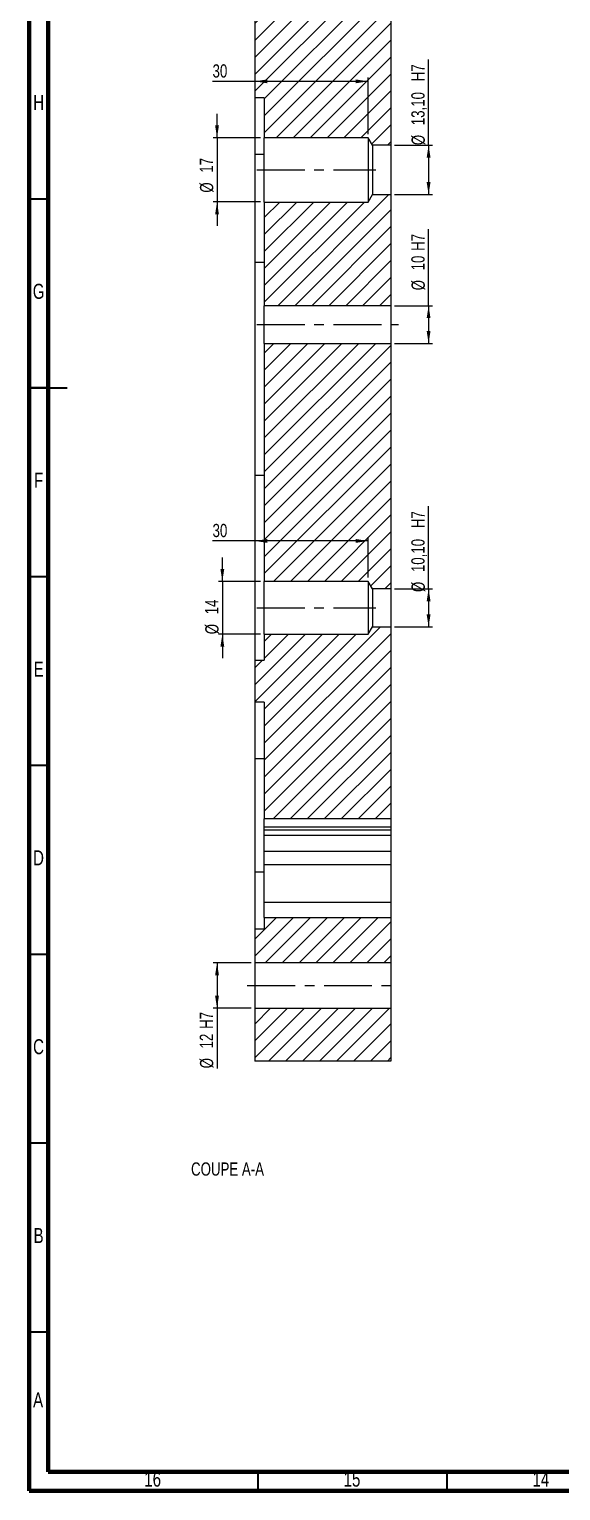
# Model space of a CAD drawing. Header units: millimetres. Extents: x 15 to 836, y 5 to 589.
# Drawn here: x 15 to 155.7, y 5 to 392 of the extents above; entities that cross this region are included whole.
import ezdxf

# ---------------------------------------------------------------- set-up
doc = ezdxf.new("R2010")
doc.units = ezdxf.units.MM
doc.linetypes.add('CENTERX2', pattern=[20.32, 12.7, -2.54, 2.54, -2.54])
doc.styles.add('SLDTEXTSTYLE0', font='TXT', dxfattribs={"width": 0.75})
doc.dimstyles.new('SLDDIMSTYLE5', dxfattribs={"dimtxt": 3.5, "dimasz": 3.302, "dimexe": 0, "dimexo": 0.0625, "dimgap": 0.875, "dimtad": 1, "dimrnd": 1e-09, "dimzin": 12, "dimdsep": 46, "dimtxsty": 'SLDTEXTSTYLE0', "dimsah": 1, "dimcen": 0.09, "dimadec": 0, "dimazin": 3, "dimtfac": 1, "dimtofl": 0, "dimtmove": 0, "dimatfit": 3, "dimfxl": 1, "dimfrac": 2, "dimtolj": 1, "dimtzin": 12, "dimarcsym": 0})
doc.dimstyles.new('SLDDIMSTYLE7', dxfattribs={"dimtxt": 3.5, "dimasz": 3.302, "dimexe": 0, "dimexo": 0.0625, "dimgap": 0.875, "dimtad": 1, "dimrnd": 1e-09, "dimzin": 12, "dimdsep": 46, "dimtxsty": 'SLDTEXTSTYLE0', "dimsah": 1, "dimcen": 0.09, "dimadec": 0, "dimazin": 3, "dimtfac": 1, "dimtmove": 0, "dimatfit": 0, "dimfxl": 1, "dimfrac": 2, "dimtolj": 1, "dimtzin": 12, "dimarcsym": 0})

# ---------------------------------------------------------------- blocks, each defined once
blk = doc.blocks.new('_D_81')
at = {"color": 7, "linetype": 'Continuous', "lineweight": 18}
for p, q in [((120.7, 361.28), (120.7, 383.97)), ((111.7, 361.28), (121.7, 361.28)), ((120.7, 361.28), (120.7, 348.18)), ((111.7, 348.18), (121.7, 348.18))]:
    blk.add_line(p, q, dxfattribs=at)
for points in [[(120.7, 361.28), (120.19, 357.97), (121.21, 357.97)], [(120.7, 348.18), (121.21, 351.48), (120.19, 351.48)]]:
    blk.add_solid(points, dxfattribs=at)
at = {"color": 7, "linetype": 'Continuous', "lineweight": 18, "char_height": 3.5, "attachment_point": 1, "rotation": 90, "style": 'SLDTEXTSTYLE0'}
for s, insert in [('H7', (116.13, 378.19)), ('13,10', (116.13, 366.56)), ('%%c', (116.19, 361.28))]:
    blk.add_mtext(s, dxfattribs=dict(at, insert=insert))
blk = doc.blocks.new('_D_82')
at = {"color": 7, "linetype": 'Continuous', "lineweight": 18}
for p, q in [((64.7, 363.23), (64.7, 369.58)), ((76.2, 363.23), (63.7, 363.23)), ((64.7, 363.23), (64.7, 346.23)), ((76.2, 346.23), (63.7, 346.23)), ((64.7, 346.23), (64.7, 339.88))]:
    blk.add_line(p, q, dxfattribs=at)
for points in [[(64.7, 363.23), (65.21, 366.53), (64.19, 366.53)], [(64.7, 346.23), (64.19, 342.92), (65.21, 342.92)]]:
    blk.add_solid(points, dxfattribs=at)
at = {"color": 7, "linetype": 'Continuous', "lineweight": 18, "char_height": 3.5, "attachment_point": 1, "rotation": 90, "style": 'SLDTEXTSTYLE0'}
for s, insert in [('17', (60.13, 353.98)), ('%%c', (60.19, 348.7))]:
    blk.add_mtext(s, dxfattribs=dict(at, insert=insert))
blk = doc.blocks.new('_D_83')
at = {"color": 7, "linetype": 'Continuous', "lineweight": 18}
for p, q in [((74.7, 378.17), (63.52, 378.17)), ((104.7, 378.17), (74.7, 378.17)), ((104.7, 364.23), (104.7, 379.17))]:
    blk.add_line(p, q, dxfattribs=at)
for points in [[(74.7, 378.17), (78, 377.66), (78, 378.68)], [(104.7, 378.17), (101.4, 378.68), (101.4, 377.66)]]:
    blk.add_solid(points, dxfattribs=at)
at = {"color": 7, "linetype": 'Continuous', "lineweight": 18, "insert": (63.52, 382.68), "char_height": 3.5, "attachment_point": 1, "style": 'SLDTEXTSTYLE0'}
blk.add_mtext('30', dxfattribs=at)
blk = doc.blocks.new('_D_84')
at = {"color": 7, "linetype": 'Continuous', "lineweight": 18}
for p, q in [((120.7, 318.77), (120.7, 339.06)), ((111.7, 318.77), (121.7, 318.77)), ((120.7, 318.77), (120.7, 308.77)), ((111.7, 308.77), (121.7, 308.77))]:
    blk.add_line(p, q, dxfattribs=at)
for points in [[(120.7, 318.77), (120.19, 315.47), (121.21, 315.47)], [(120.7, 308.77), (121.21, 312.07), (120.19, 312.07)]]:
    blk.add_solid(points, dxfattribs=at)
at = {"color": 7, "linetype": 'Continuous', "lineweight": 18, "char_height": 3.5, "attachment_point": 1, "rotation": 90, "style": 'SLDTEXTSTYLE0'}
for s, insert in [('H7', (116.13, 333.29)), ('10', (116.13, 328.12)), ('%%c', (116.19, 322.84))]:
    blk.add_mtext(s, dxfattribs=dict(at, insert=insert))
blk = doc.blocks.new('_D_85')
at = {"color": 7, "linetype": 'Continuous', "lineweight": 18}
for p, q in [((120.7, 243.82), (120.7, 265.65)), ((111.7, 243.82), (121.7, 243.82)), ((120.7, 243.82), (120.7, 233.72)), ((111.7, 233.72), (121.7, 233.72))]:
    blk.add_line(p, q, dxfattribs=at)
for points in [[(120.7, 243.82), (120.19, 240.52), (121.21, 240.52)], [(120.7, 233.72), (121.21, 237.02), (120.19, 237.02)]]:
    blk.add_solid(points, dxfattribs=at)
at = {"color": 7, "linetype": 'Continuous', "lineweight": 18, "char_height": 3.5, "attachment_point": 1, "rotation": 90, "style": 'SLDTEXTSTYLE0'}
for s, insert in [('H7', (116.13, 259.88)), ('10,10', (116.13, 248.24)), ('%%c', (116.19, 242.96))]:
    blk.add_mtext(s, dxfattribs=dict(at, insert=insert))
blk = doc.blocks.new('_D_86')
at = {"color": 7, "linetype": 'Continuous', "lineweight": 18}
for p, q in [((66.11, 245.77), (66.11, 252.12)), ((76.2, 245.77), (65.11, 245.77)), ((66.11, 245.77), (66.11, 231.77)), ((76.2, 231.77), (65.11, 231.77)), ((66.11, 231.77), (66.11, 225.42))]:
    blk.add_line(p, q, dxfattribs=at)
for points in [[(66.11, 245.77), (66.62, 249.07), (65.6, 249.07)], [(66.11, 231.77), (65.6, 228.47), (66.62, 228.47)]]:
    blk.add_solid(points, dxfattribs=at)
at = {"color": 7, "linetype": 'Continuous', "lineweight": 18, "char_height": 3.5, "attachment_point": 1, "rotation": 90, "style": 'SLDTEXTSTYLE0'}
for s, insert in [('14', (61.54, 237.06)), ('%%c', (61.6, 231.78))]:
    blk.add_mtext(s, dxfattribs=dict(at, insert=insert))
blk = doc.blocks.new('_D_87')
at = {"color": 7, "linetype": 'Continuous', "lineweight": 18}
for p, q in [((74.7, 256.49), (63.52, 256.49)), ((104.7, 256.49), (74.7, 256.49)), ((104.7, 246.77), (104.7, 257.49))]:
    blk.add_line(p, q, dxfattribs=at)
for points in [[(74.7, 256.49), (78, 255.98), (78, 257)], [(104.7, 256.49), (101.4, 257), (101.4, 255.98)]]:
    blk.add_solid(points, dxfattribs=at)
at = {"color": 7, "linetype": 'Continuous', "lineweight": 18, "insert": (63.52, 261), "char_height": 3.5, "attachment_point": 1, "style": 'SLDTEXTSTYLE0'}
blk.add_mtext('30', dxfattribs=at)
blk = doc.blocks.new('_D_88')
at = {"color": 7, "linetype": 'Continuous', "lineweight": 18}
for p, q in [((73.7, 144.77), (63.7, 144.77)), ((64.7, 144.77), (64.7, 132.77)), ((73.7, 132.77), (63.7, 132.77)), ((64.7, 132.77), (64.7, 116.84))]:
    blk.add_line(p, q, dxfattribs=at)
for points in [[(64.7, 144.77), (64.19, 141.47), (65.21, 141.47)], [(64.7, 132.77), (65.21, 136.07), (64.19, 136.07)]]:
    blk.add_solid(points, dxfattribs=at)
at = {"color": 7, "linetype": 'Continuous', "lineweight": 18, "char_height": 3.5, "attachment_point": 1, "rotation": 90, "style": 'SLDTEXTSTYLE0'}
for s, insert in [('H7', (60.13, 127.29)), ('12', (60.13, 122.11)), ('%%c', (60.19, 116.84))]:
    blk.add_mtext(s, dxfattribs=dict(at, insert=insert))

msp = doc.modelspace()

# ---------------------------------------------------------------- hatches: boundary and pattern name
at = {"linetype": 'Continuous', "lineweight": 18}
h = msp.add_hatch(dxfattribs=at)
h.set_pattern_fill('ANSI31', style=0)
h.paths.add_polyline_path([(110.69992, 361.27519), (110.69992, 403.27088), (86.69992, 403.27088), (86.69992, 399.77088), (74.69992, 399.77088), (74.69992, 373.77088), (77.19992, 373.77088), (77.19992, 363.22519), (104.69992, 363.22519), (105.8716, 361.27519)], flags=0)
h = msp.add_hatch(dxfattribs=at)
h.set_pattern_fill('ANSI31', style=0)
h.paths.add_polyline_path([(110.69992, 318.77088), (110.69992, 348.17519), (105.8716, 348.17519), (104.69992, 346.22519), (77.19992, 346.22519), (77.19992, 318.77088)], flags=0)
h = msp.add_hatch(dxfattribs=at)
h.set_pattern_fill('ANSI31', style=0)
h.paths.add_polyline_path([(110.69992, 243.82088), (110.69992, 308.77088), (77.19992, 308.77088), (77.19992, 245.77088), (104.69992, 245.77088), (105.8716, 243.82088)], flags=0)
h = msp.add_hatch(dxfattribs=at)
h.set_pattern_fill('ANSI31', style=0)
h.paths.add_polyline_path([(110.69992, 182.86656), (110.69992, 233.72088), (105.8716, 233.72088), (104.69992, 231.77088), (77.19992, 231.77088), (77.19992, 224.93429), (74.69992, 224.93429), (74.69992, 213.77088), (77.19992, 213.77088), (77.19992, 182.86656)], flags=0)
h = msp.add_hatch(dxfattribs=at)
h.set_pattern_fill('ANSI31', style=0)
h.paths.add_polyline_path([(110.69992, 144.77088), (110.69992, 156.77088), (77.19992, 156.77088), (77.19992, 153.77088), (74.69992, 153.77088), (74.69992, 144.77088)], flags=0)
h = msp.add_hatch(dxfattribs=at)
h.set_pattern_fill('ANSI31', style=0)
h.paths.add_polyline_path([(110.69992, 118.77088), (110.69992, 132.77088), (74.69992, 132.77088), (74.69992, 118.77088)], flags=0)

# ---------------------------------------------------------------- linework, layer by layer
at = {"color": 7, "linetype": 'Continuous', "lineweight": 70}
for p, q in [((15, 5), (15, 589)), ((20, 10), (20, 584)), ((831, 10), (20, 10)), ((836, 5), (15, 5))]:
    msp.add_line(p, q, dxfattribs=at)
at = {"color": 7, "linetype": 'Continuous', "lineweight": 25}
for p, q in [((110.69992, 403.27088), (110.69992, 361.2752)), ((74.69992, 399.77088), (74.69992, 373.77088)), ((77.19992, 373.77088), (74.69992, 373.77088)), ((74.69992, 373.77088), (74.69992, 358.77088)), ((77.19992, 373.77088), (77.19992, 363.22519)), ((104.69992, 363.22519), (77.19992, 363.22519)), ((77.19992, 346.22519), (77.19992, 363.22519)), ((105.8716, 361.2752), (104.69992, 363.22519)), ((104.69992, 363.22519), (104.69992, 346.22519)), ((110.69992, 361.2752), (105.8716, 361.2752)), ((105.8716, 361.2752), (105.8716, 348.17519)), ((110.69992, 361.2752), (110.69992, 348.17519)), ((77.19992, 358.77088), (74.69992, 358.77088)), ((74.69992, 358.77088), (74.69992, 330.29599)), ((77.19992, 346.22519), (77.19992, 318.77088)), ((77.19992, 346.22519), (104.69992, 346.22519)), ((104.69992, 346.22519), (105.8716, 348.17519)), ((105.8716, 348.17519), (110.69992, 348.17519)), ((110.69992, 348.17519), (110.69992, 318.77088)), ((74.69992, 330.29599), (77.19992, 330.29599)), ((74.69992, 330.29599), (74.69992, 273.77088)), ((110.69992, 318.77088), (77.19992, 318.77088)), ((77.19992, 308.77088), (77.19992, 318.77088)), ((110.69992, 318.77088), (110.69992, 308.77088)), ((77.19992, 308.77088), (110.69992, 308.77088)), ((77.19992, 308.77088), (77.19992, 245.77088)), ((110.69992, 308.77088), (110.69992, 243.82088)), ((77.19992, 273.77088), (74.69992, 273.77088)), ((74.69992, 273.77088), (74.69992, 224.93429)), ((104.69992, 245.77088), (77.19992, 245.77088)), ((77.19992, 231.77088), (77.19992, 245.77088)), ((105.8716, 243.82088), (104.69992, 245.77088)), ((104.69992, 245.77088), (104.69992, 231.77088)), ((110.69992, 243.82088), (105.8716, 243.82088)), ((105.8716, 243.82088), (105.8716, 233.72088)), ((110.69992, 243.82088), (110.69992, 233.72088)), ((104.69992, 231.77088), (105.8716, 233.72088)), ((105.8716, 233.72088), (110.69992, 233.72088)), ((110.69992, 233.72088), (110.69992, 182.86656)), ((77.19992, 231.77088), (77.19992, 224.93429)), ((77.19992, 231.77088), (104.69992, 231.77088)), ((74.69992, 224.93429), (74.69992, 213.77088)), ((74.69992, 224.93429), (77.19992, 224.93429)), ((77.19992, 213.77088), (74.69992, 213.77088)), ((74.69992, 213.77088), (74.69992, 198.77087)), ((77.19992, 213.77088), (77.19992, 182.86656)), ((77.19992, 198.77087), (74.69992, 198.77087)), ((74.69992, 198.77087), (74.69992, 168.77088)), ((77.19992, 180.67088), (77.19992, 182.86656)), ((110.69992, 182.86656), (77.19992, 182.86656)), ((110.69992, 182.86656), (110.69992, 180.67088)), ((110.69992, 180.67088), (77.19992, 180.67088)), ((77.19992, 179.86434), (77.19992, 180.67088)), ((110.69992, 179.86434), (77.19992, 179.86434)), ((77.19992, 178.49831), (77.19992, 179.86434)), ((110.69992, 178.49831), (77.19992, 178.49831)), ((77.19992, 174.22558), (77.19992, 178.49831)), ((110.69992, 180.67088), (110.69992, 179.86434)), ((110.69992, 179.86434), (110.69992, 178.49831)), ((110.69992, 178.49831), (110.69992, 174.22558)), ((110.69992, 174.22558), (77.19992, 174.22558)), ((77.19992, 170.76147), (77.19992, 174.22558)), ((110.69992, 174.22558), (110.69992, 170.76147)), ((110.69992, 170.76147), (77.19992, 170.76147)), ((77.19992, 160.77088), (77.19992, 170.76147)), ((110.69992, 170.76147), (110.69992, 160.77088)), ((77.19992, 168.77088), (74.69992, 168.77088)), ((74.69992, 168.77088), (74.69992, 153.77088)), ((110.69992, 160.77088), (77.19992, 160.77088)), ((77.19992, 156.77088), (77.19992, 160.77088)), ((110.69992, 160.77088), (110.69992, 156.77088)), ((77.19992, 156.77088), (77.19992, 153.77088)), ((77.19992, 156.77088), (110.69992, 156.77088)), ((110.69992, 156.77088), (110.69992, 144.77088)), ((74.69992, 153.77088), (74.69992, 144.77088)), ((74.69992, 153.77088), (77.19992, 153.77088)), ((110.69992, 144.77088), (74.69992, 144.77088)), ((74.69992, 144.77088), (74.69992, 132.77087)), ((110.69992, 144.77088), (110.69992, 132.77087)), ((74.69992, 132.77087), (74.69992, 118.77088)), ((74.69992, 132.77087), (110.69992, 132.77087)), ((110.69992, 132.77087), (110.69992, 118.77088)), ((110.69992, 118.77088), (74.69992, 118.77088))]:
    msp.add_line(p, q, dxfattribs=at)
at = {"color": 7, "linetype": 'CENTERX2', "lineweight": 18}
for p, q in [((75.19992, 354.72519), (106.69992, 354.72519)), ((75.19992, 313.77088), (112.69992, 313.77088)), ((75.19992, 238.77088), (106.69992, 238.77088)), ((72.69992, 138.77088), (112.69992, 138.77088))]:
    msp.add_line(p, q, dxfattribs=at)
at = {"color": 7, "linetype": 'Continuous', "lineweight": 35}
for p, q in [((20, 347), (15, 347)), ((14.999, 297), (25.001, 297)), ((20, 297), (15, 297)), ((20, 247), (15, 247)), ((20, 197), (15, 197)), ((20, 147), (15, 147)), ((20, 97), (15, 97)), ((20, 47), (15, 47)), ((75.5, 10), (75.5, 5)), ((125.5, 10), (125.5, 5))]:
    msp.add_line(p, q, dxfattribs=at)

# ---------------------------------------------------------------- texts
at = {"color": 7, "linetype": 'Continuous', "lineweight": 0, "attachment_point": 2, "style": 'SLDTEXTSTYLE0'}
for s, insert, char_height in [('H', (17.49035, 374.56015), 3.96875), ('G', (17.48668, 324.56015), 3.96875), ('F', (17.45774, 274.56015), 3.96875), ('E', (17.50781, 224.56015), 3.96875), ('D', (17.45269, 174.56015), 3.96875), ('C', (17.45866, 124.56015), 3.96875), ('COUPE A-A', (67.48395, 91.93346), 3.5), ('B', (17.4706, 74.56015), 3.96875), ('A', (17.33969, 31.06015), 3.96875), ('16', (47.67007, 10.06015), 3.96875), ('15', (100.42007, 10.06015), 3.96875), ('14', (150.42007, 10.06015), 3.96875)]:
    msp.add_mtext(s, dxfattribs=dict(at, insert=insert, char_height=char_height))

# ---------------------------------------------------------------- dimensions: what is measured, and where the dimension line sits
at = {"color": 7, "linetype": 'Continuous', "lineweight": 18}
for base, p1, p2, text, dimstyle, picture, middle in [((120.69992, 348.17519), (110.69992, 361.27519), (110.69992, 348.17519), '%%c<>H7', 'SLDDIMSTYLE5', '_D_81', (120.69992, 372.62446)), ((64.69992, 346.22519), (77.19992, 363.22519), (77.19992, 346.22519), '%%c<>', 'SLDDIMSTYLE7', '_D_82', (64.69992, 353.92448)), ((120.69992, 308.77088), (110.69992, 318.77088), (110.69992, 308.77088), '%%c<>H7', 'SLDDIMSTYLE5', '_D_84', (120.69992, 330.95129)), ((120.69992, 233.72088), (110.69992, 243.82088), (110.69992, 233.72088), '%%c<>H7', 'SLDDIMSTYLE5', '_D_85', (120.69992, 254.30644)), ((66.10803, 231.77088), (77.19992, 245.77088), (77.19992, 231.77088), '%%c<>', 'SLDDIMSTYLE7', '_D_86', (66.10803, 237.00776)), ((64.69992, 132.77088), (74.69992, 144.77088), (74.69992, 132.77088), '%%c<>H7', 'SLDDIMSTYLE5', '_D_88', (64.69992, 124.94918))]:
    dim = msp.add_linear_dim(base=base, p1=p1, p2=p2, angle=90, text=text, dimstyle=dimstyle, dxfattribs=at)
    dim.commit()
    dim.dimension.update_dxf_attribs({"geometry": picture, "text_midpoint": middle, "dimtype": 160})
for base, p1, p2, picture, middle in [((74.69992, 378.16997), (104.69992, 363.22519), (74.69992, 330.29599), '_D_83', (66.10803, 378.16997)), ((74.69992, 256.49154), (104.69992, 245.77088), (74.69992, 273.77088), '_D_87', (66.10803, 256.49154))]:
    dim = msp.add_linear_dim(base=base, p1=p1, p2=p2, dimstyle='SLDDIMSTYLE5', dxfattribs=at)
    dim.commit()
    dim.dimension.update_dxf_attribs({"geometry": picture, "text_midpoint": middle, "dimtype": 160})

doc.saveas('drawing.dxf')
